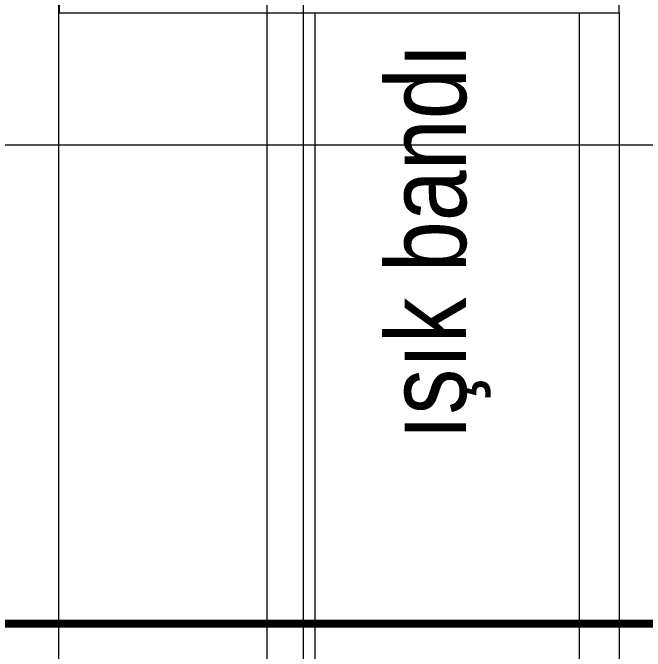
# Model space of a CAD drawing. Extents: x -1286 to 34975, y -230 to 6637.
# Drawn here: x 6125 to 6204.1, y 2389.1 to 2469 of the extents above; entities that cross this region are included whole.
import ezdxf

# ---------------------------------------------------------------- set-up
doc = ezdxf.new("R2010")
doc.units = 0
doc.header["$LTSCALE"] = 20
doc.linetypes.add('HIDDEN2', pattern=[4.7624999999999975, 3.174999999999998, -1.587499999999999])
doc.layers.get('0').update_dxf_attribs({"color": 9, "lineweight": 9})
for name, color, linetype, lineweight in [('06D', 9, 'Continuous', 9), ('10', 9, 'Continuous', 9), ('15', 9, 'Continuous', 9), ('21', 9, 'Continuous', 9), ('24', 9, 'Continuous', 9)]:
    doc.layers.add(name, color=color, linetype=linetype, lineweight=lineweight)
doc.styles.add('MuuM_TEXT-STANDART', font='ARIALN.TTF')

# ---------------------------------------------------------------- blocks, each defined once
blk = doc.blocks.new('p-aks_vw')
at = {"layer": '24', "ltscale": 2}
blk.add_lwpolyline([(5679.999995694046, 2140.000000000411), (5974.999995580102, 2140.000000000411)], dxfattribs=at)
blk = doc.blocks.new('p-cephe-onkisim')
at = {"layer": '06D'}
for points in [[(-70.1095585608, 2344.985013291124), (-70, 68.42727035210635)], [(0, 2276.499999999935), (0, 68)]]:
    blk.add_lwpolyline(points, dxfattribs=at)
blk.add_lwpolyline([(-5, 1789.499999999985), (-38, 1789.499999999985), (-38, 2276.499999999935), (-5, 2276.499999999935)], close=True, dxfattribs=at)
at = {"layer": '10'}
blk.add_lwpolyline([(0, 2356.500006638278), (-70, 2356.500006638278), (-70, 2276.499999999935), (0, 2276.499999999935)], close=True, dxfattribs=at)
at = {"layer": '15', "linetype": 'Continuous'}
blk.add_lwpolyline([(-44, 2278.098982110154), (-39.5, 2278.098982110154), (-39.50000000000955, 2033.999999999986), (-44.00000000000955, 2033.999999999986)], close=True, dxfattribs=at)
blk = doc.blocks.new('p-cephe-onkisim-toplam')
blk.add_blockref('p-cephe-onkisim', (0, 0))

msp = doc.modelspace()

# ---------------------------------------------------------------- linework, layer by layer
at = {"layer": '21', "linetype": 'HIDDEN2', "ltscale": 0.1, "const_width": 1}
msp.add_lwpolyline([(5750.838333276035, 2392.589957740664), (6274.633004378702, 2392.589957740664), (6274.633004378702, 3241.213410946682), (5750.838333276035, 3241.213410946682)], close=True, dxfattribs=at)

# ---------------------------------------------------------------- block references
msp.add_blockref('p-cephe-onkisim-toplam', (6200.838333276035, 192.4999510864691))
at = {"layer": '24'}
msp.add_blockref('p-aks_vw', (400.8383332760277, 312.5000000020336), dxfattribs=at)

# ---------------------------------------------------------------- texts
at = {"layer": '21', "linetype": 'Continuous', "style": 'MuuM_TEXT-STANDART'}
msp.add_text('ışık bandı', height=10, rotation=90, dxfattribs=at).set_placement((6181.700723178044, 2415.558695299849))

doc.saveas('drawing.dxf')
